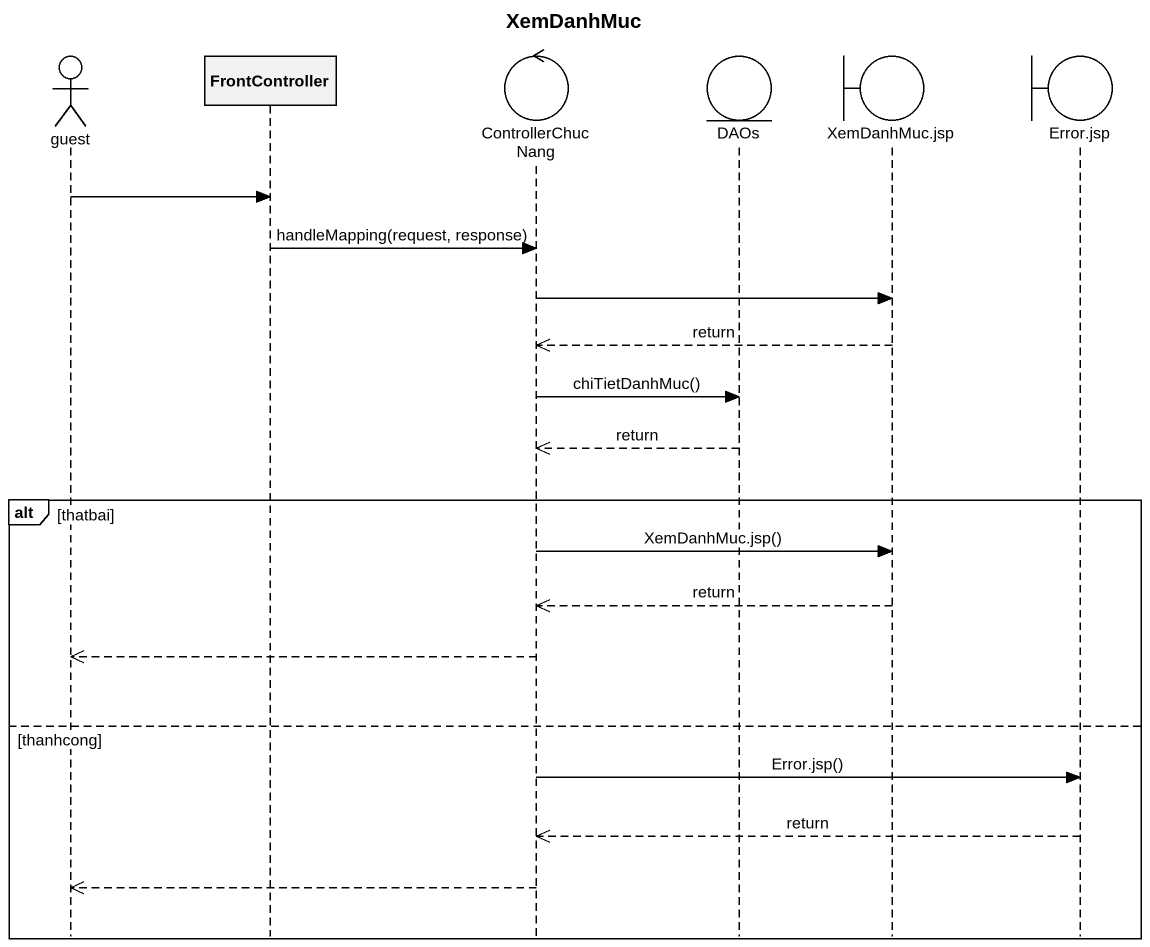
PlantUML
@startuml
title XemDanhMuc
hide footbox
actor guest
participant FrontController
control ControllerChucNang
entity DAOs
boundary "XemDanhMuc.jsp" as XemDanhMuc_jsp
boundary "Error.jsp" as Error_jsp

guest -> FrontController
FrontController -> ControllerChucNang : handleMapping(request, response)
ControllerChucNang -> XemDanhMuc_jsp
XemDanhMuc_jsp -->> ControllerChucNang : return
ControllerChucNang -> DAOs : chiTietDanhMuc()
DAOs -->> ControllerChucNang : return
alt thatbai
  ControllerChucNang -> XemDanhMuc_jsp : XemDanhMuc.jsp()
  XemDanhMuc_jsp -->> ControllerChucNang : return
  ControllerChucNang -->> guest
else thanhcong
  ControllerChucNang -> Error_jsp : Error.jsp()
  Error_jsp -->> ControllerChucNang : return
  ControllerChucNang -->> guest
end
@enduml
